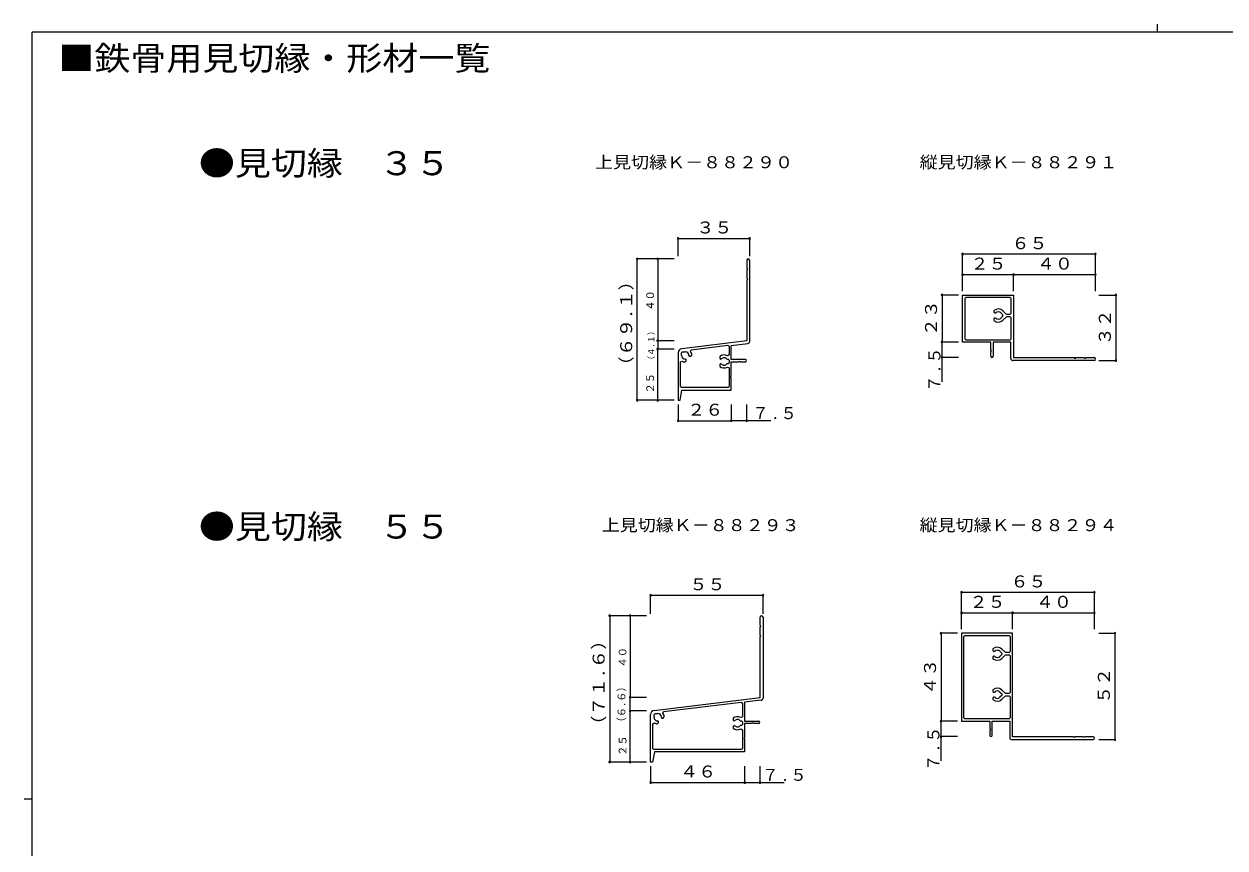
# Model space of a CAD drawing. Units: millimetres, scale not verified. Extents: x -594 to 539, y -420 to 386.
# Drawn here: x -594 to -7, y -17 to 386 of the extents above; entities that cross this region are included whole.
import ezdxf
from ezdxf.enums import TextEntityAlignment as Align

# ---------------------------------------------------------------- set-up
doc = ezdxf.new("R2010")
doc.units = ezdxf.units.MM
doc.header["$LTSCALE"] = 2
for name, color, linetype, lineweight in [('0-1_YKK_ZWAK', 7, 'Continuous', 9), ('0-3_YKK_D', 6, 'Continuous', 9), ('0-4_YKK_11', 7, 'Continuous', 9)]:
    doc.layers.add(name, color=color, linetype=linetype, lineweight=lineweight)
doc.layers.add('0-2_USER1', color=7, linetype='Continuous')
doc.styles.add('ＭＳ ゴシック', font='')
doc.styles.get('ＭＳ ゴシック').set_extended_font_data('MS Gothic')

msp = doc.modelspace()

# ---------------------------------------------------------------- linework, layer by layer
at = {"layer": '0-1_YKK_ZWAK'}
for p, q in [((-590, -368), (-590, 382)), ((510, 382), (-590, 382)), ((-39.98, 386), (-39.98, 382)), ((-594, 7), (-590, 7))]:
    msp.add_line(p, q, dxfattribs=at)
at = {"layer": '0-3_YKK_D'}
for p, q in [((-274.158, 272.421), (-274.158, 281.595)), ((-274.158, 281.095), (-239.158, 281.095)), ((-239.158, 272.421), (-239.158, 281.595)), ((-276.158, 271.095), (-294.658, 271.095)), ((-294.158, 201.965), (-294.158, 271.095)), ((-276.158, 271.095), (-284.658, 271.095)), ((-284.158, 271.095), (-284.158, 231.091)), ((-135.096, 255.417), (-135.096, 273.917)), ((-70.096, 273.417), (-135.096, 273.417)), ((-70.096, 255.417), (-70.096, 273.917)), ((-135.096, 255.417), (-135.096, 263.917)), ((-135.096, 263.417), (-110.096, 263.417)), ((-110.096, 255.417), (-110.096, 263.917)), ((-110.096, 263.417), (-70.096, 263.417)), ((-70.096, 255.417), (-70.096, 263.917)), ((-137.096, 253.417), (-145.596, 253.417)), ((-145.096, 253.417), (-145.096, 230.417)), ((-68.417, 253.417), (-59.596, 253.417)), ((-60.096, 253.417), (-60.096, 221.417)), ((-276.158, 231.091), (-284.658, 231.091)), ((-276.158, 231.091), (-284.658, 231.091)), ((-284.158, 231.091), (-284.158, 226.965)), ((-137.096, 230.417), (-145.596, 230.417)), ((-137.096, 230.417), (-145.596, 230.417)), ((-145.096, 211.017), (-145.096, 230.417)), ((-276.158, 226.965), (-284.658, 226.965)), ((-276.158, 226.965), (-284.658, 226.965)), ((-284.158, 201.965), (-284.158, 226.965)), ((-137.096, 222.917), (-145.596, 222.917)), ((-68.417, 221.417), (-59.596, 221.417)), ((-276.158, 201.965), (-294.658, 201.965)), ((-276.158, 201.965), (-284.658, 201.965)), ((-274.158, 199.965), (-274.158, 191.465)), ((-248.158, 199.965), (-248.158, 191.465)), ((-248.158, 199.965), (-248.158, 191.465)), ((-240.658, 199.965), (-240.658, 191.465)), ((-274.158, 191.965), (-248.158, 191.965)), ((-228.758, 191.965), (-248.158, 191.965)), ((-287.628, 97.565), (-287.628, 107.101)), ((-287.628, 106.601), (-232.628, 106.601)), ((-232.628, 97.565), (-232.628, 107.101)), ((-135.59, 89.992), (-135.59, 108.492)), ((-70.59, 107.992), (-135.59, 107.992)), ((-70.59, 89.992), (-70.59, 108.492)), ((-289.629, 96.601), (-308.129, 96.601)), ((-307.628, 96.601), (-307.628, 25.021)), ((-289.629, 96.601), (-298.128, 96.601)), ((-297.628, 96.601), (-297.628, 56.603)), ((-135.59, 89.992), (-135.59, 98.492)), ((-135.59, 97.992), (-110.59, 97.992)), ((-110.59, 89.992), (-110.59, 98.492)), ((-110.59, 97.992), (-70.59, 97.992)), ((-70.59, 89.992), (-70.59, 98.492)), ((-137.59, 87.992), (-146.09, 87.992)), ((-145.59, 87.992), (-145.59, 44.992)), ((-68.384, 87.992), (-60.09, 87.992)), ((-60.59, 87.992), (-60.59, 35.992)), ((-289.629, 56.603), (-298.128, 56.603)), ((-289.629, 56.603), (-298.128, 56.603)), ((-297.628, 50.021), (-297.628, 56.603)), ((-289.629, 50.021), (-298.128, 50.021)), ((-289.629, 50.021), (-298.128, 50.021)), ((-297.628, 25.021), (-297.628, 50.021)), ((-137.59, 44.992), (-146.09, 44.992)), ((-137.59, 44.992), (-146.09, 44.992)), ((-145.59, 25.592), (-145.59, 44.992)), ((-137.59, 37.492), (-146.09, 37.492)), ((-68.384, 35.992), (-60.09, 35.992)), ((-289.629, 25.021), (-308.129, 25.021)), ((-289.629, 25.021), (-298.128, 25.021)), ((-287.628, 23.021), (-287.628, 14.521)), ((-241.629, 23.021), (-241.629, 14.521)), ((-234.128, 23.021), (-234.128, 14.521)), ((-287.628, 15.021), (-241.629, 15.021)), ((-241.629, 15.021), (-222.229, 15.021))]:
    msp.add_line(p, q, dxfattribs=at)
for centre, start, end in [((-274.158, 281.095), 0, 180), ((-274.158, 281.095), 180, 0), ((-239.158, 281.095), 0, 180), ((-239.158, 281.095), 180, 0), ((-294.158, 271.095), 0, 180), ((-294.158, 271.095), 180, 0), ((-284.158, 271.095), 0, 180), ((-284.158, 271.095), 180, 0), ((-135.096, 273.417), 0, 180), ((-135.096, 273.417), 180, 0), ((-70.096, 273.417), 0, 180), ((-70.096, 273.417), 180, 0), ((-135.096, 263.417), 0, 180), ((-135.096, 263.417), 180, 0), ((-110.096, 263.417), 0, 180), ((-110.096, 263.417), 0, 180), ((-110.096, 263.417), 180, 0), ((-110.096, 263.417), 180, 0), ((-70.096, 263.417), 0, 180), ((-70.096, 263.417), 180, 0), ((-145.096, 253.417), 0, 180), ((-145.096, 253.417), 180, 0), ((-60.096, 253.417), 0, 180), ((-60.096, 253.417), 180, 0), ((-284.158, 231.091), 0, 180), ((-284.158, 231.091), 0, 180), ((-284.158, 231.091), 180, 0), ((-284.158, 231.091), 180, 0), ((-145.096, 230.417), 0, 180), ((-145.096, 230.417), 0, 180), ((-145.096, 230.417), 180, 0), ((-145.096, 230.417), 180, 0), ((-284.158, 226.965), 0, 180), ((-284.158, 226.965), 0, 180), ((-284.158, 226.965), 180, 0), ((-284.158, 226.965), 180, 0), ((-145.096, 222.917), 0, 180), ((-145.096, 222.917), 180, 0), ((-60.096, 221.417), 0, 180), ((-60.096, 221.417), 180, 0), ((-294.158, 201.965), 0, 180), ((-294.158, 201.965), 180, 0), ((-284.158, 201.965), 0, 180), ((-284.158, 201.965), 180, 0), ((-274.158, 191.965), 0, 180), ((-274.158, 191.965), 180, 0), ((-248.158, 191.965), 0, 180), ((-248.158, 191.965), 0, 180), ((-248.158, 191.965), 180, 0), ((-248.158, 191.965), 180, 0), ((-240.658, 191.965), 0, 180), ((-240.658, 191.965), 180, 0), ((-287.628, 106.601), 0, 180), ((-287.628, 106.601), 180, 0), ((-232.628, 106.601), 0, 180), ((-232.628, 106.601), 180, 0), ((-135.59, 107.992), 0, 180), ((-135.59, 107.992), 180, 0), ((-70.59, 107.992), 0, 180), ((-70.59, 107.992), 180, 0), ((-307.628, 96.601), 0, 180), ((-307.628, 96.601), 180, 0), ((-297.628, 96.601), 0, 180), ((-297.628, 96.601), 180, 0), ((-135.59, 97.992), 0, 180), ((-135.59, 97.992), 180, 0), ((-110.59, 97.992), 0, 180), ((-110.59, 97.992), 0, 180), ((-110.59, 97.992), 180, 0), ((-110.59, 97.992), 180, 0), ((-70.59, 97.992), 0, 180), ((-70.59, 97.992), 180, 0), ((-145.59, 87.992), 0, 180), ((-60.59, 87.992), 0, 180), ((-145.59, 87.992), 180, 0), ((-60.59, 87.992), 180, 0), ((-297.628, 56.603), 0, 180), ((-297.628, 56.603), 0, 180), ((-297.628, 56.603), 180, 0), ((-297.628, 56.603), 180, 0), ((-297.628, 50.021), 0, 180), ((-297.628, 50.021), 0, 180), ((-297.628, 50.021), 180, 0), ((-297.628, 50.021), 180, 0), ((-145.59, 44.992), 0, 180), ((-145.59, 44.992), 0, 180), ((-145.59, 44.992), 180, 0), ((-145.59, 44.992), 180, 0), ((-145.59, 37.492), 0, 180), ((-145.59, 37.492), 180, 0), ((-60.59, 35.992), 0, 180), ((-60.59, 35.992), 180, 0), ((-307.628, 25.021), 0, 180), ((-307.628, 25.021), 180, 0), ((-297.628, 25.021), 0, 180), ((-297.628, 25.021), 180, 0), ((-287.628, 15.021), 0, 180), ((-287.628, 15.021), 180, 0), ((-241.629, 15.021), 0, 180), ((-241.629, 15.021), 0, 180), ((-241.629, 15.021), 180, 0), ((-241.629, 15.021), 180, 0), ((-234.128, 15.021), 0, 180), ((-234.128, 15.021), 180, 0)]:
    msp.add_arc(centre, 0.375, start, end, dxfattribs=at)
at = {"layer": '0-4_YKK_11'}
for p, q in [((-239.158, 230.737), (-239.158, 270.395)), ((-70.796, 221.417), (-110.496, 221.417)), ((-232.629, 95.901), (-232.629, 56.249)), ((-111.99, 44.992), (-111.99, 36.992)), ((-110.99, 35.992), (-71.29, 35.992))]:
    msp.add_line(p, q, dxfattribs=at)
for points in [[(-240.558, 270.395), (-240.558, 266.395), (-240.193, 266.297), (-240.343, 265.737), (-240.558, 265.795), (-240.558, 261.395), (-240.193, 261.297), (-240.343, 260.737), (-240.558, 260.795), (-240.558, 231.091), (-272.402, 227.181)], [(-121.295, 223.517), (-121.295, 226.117), (-120.931, 226.214), (-121.081, 226.774), (-121.295, 226.717), (-121.295, 230.417), (-135.096, 230.417), (-135.096, 253.417), (-110.096, 253.417), (-110.096, 222.817), (-80.396, 222.817), (-80.298, 222.452), (-79.738, 222.602), (-79.796, 222.817)], [(-115.333, 245.679), (-113.817, 244.163), (-113.463, 244.017), (-111.796, 244.017), (-111.296, 244.517), (-111.296, 251.817), (-111.796, 252.317), (-133.496, 252.317), (-133.996, 251.817)], [(-133.996, 251.817), (-133.996, 232.017), (-133.496, 231.517), (-111.796, 231.517), (-111.296, 232.017), (-111.296, 242.317), (-111.796, 242.817), (-113.463, 242.817), (-113.817, 242.67), (-115.333, 241.154)], [(-118.873, 244.685), (-119.157, 244.567), (-119.296, 244.567), (-119.696, 244.967), (-119.696, 245.831)], [(-119.696, 241.002), (-119.696, 241.867), (-119.296, 242.267), (-119.157, 242.267), (-118.873, 242.148)], [(-116.323, 242.144), (-115.403, 243.063), (-115.403, 243.77), (-116.323, 244.689)], [(-241.258, 221.965), (-248.158, 221.965), (-248.158, 228.747), (-240.036, 229.744)], [(-111.496, 222.417), (-111.496, 230.417), (-120.095, 230.417), (-120.095, 223.517)], [(-274.158, 225.196), (-274.158, 201.965), (-273.158, 201.965), (-272.277, 206.965), (-248.158, 206.965)], [(-272.458, 223.868), (-272.458, 225.168), (-271.958, 225.668), (-270.658, 225.668)], [(-268.858, 223.862), (-268.741, 223.578), (-268.643, 223.48), (-268.077, 223.48), (-267.466, 224.091)], [(-268.133, 225.834), (-267.799, 226.637), (-249.819, 228.845), (-249.258, 228.349), (-249.258, 224.14), (-250.015, 223.711)], [(-253.758, 223.379), (-253.758, 222.515), (-253.358, 222.115), (-253.219, 222.115), (-252.936, 222.233)], [(-273.058, 208.665), (-273.058, 220.694), (-272.301, 221.123)], [(-250.015, 218.219), (-249.258, 217.79), (-249.258, 208.665), (-249.758, 208.165), (-272.558, 208.165), (-273.058, 208.665)], [(-270.881, 220.676), (-270.269, 221.288), (-270.269, 221.853), (-270.367, 221.951), (-270.652, 222.068)], [(-252.936, 219.697), (-253.219, 219.815), (-253.358, 219.815), (-253.758, 219.415), (-253.758, 218.55)], [(-250.273, 222.115), (-249.758, 222.115), (-249.258, 221.615), (-249.258, 220.315), (-249.758, 219.815), (-250.273, 219.815)], [(-248.158, 206.965), (-248.158, 213.165), (-248.458, 213.165), (-248.458, 213.765), (-248.158, 213.765), (-248.158, 220.765), (-244.458, 220.765), (-244.36, 221.13), (-243.801, 220.98), (-243.858, 220.765), (-241.258, 220.765)], [(-79.796, 222.817), (-75.396, 222.817), (-75.298, 222.452), (-74.738, 222.602), (-74.796, 222.817), (-70.796, 222.817)], [(-285.872, 50.237), (-234.029, 56.603), (-234.029, 86.301), (-233.664, 86.399), (-233.814, 86.959), (-234.029, 86.901), (-234.029, 91.301), (-233.664, 91.399), (-233.814, 91.959), (-234.029, 91.901), (-234.029, 95.901)], [(-71.29, 37.392), (-75.29, 37.392), (-75.388, 37.028), (-75.948, 37.178), (-75.89, 37.392), (-80.29, 37.392), (-80.388, 37.028), (-80.948, 37.178), (-80.89, 37.392), (-110.59, 37.392), (-110.59, 87.992), (-135.59, 87.992), (-135.59, 44.992), (-121.79, 44.992), (-121.79, 41.292), (-121.426, 41.195), (-121.576, 40.635), (-121.79, 40.692), (-121.79, 38.092)], [(-134.49, 46.592), (-134.49, 86.392), (-133.99, 86.892), (-112.29, 86.892), (-111.79, 86.392), (-111.79, 79.092), (-112.29, 78.592), (-113.958, 78.592), (-114.311, 78.739), (-115.828, 80.255)], [(-120.19, 80.407), (-120.19, 79.542), (-119.79, 79.142), (-119.652, 79.142), (-119.368, 79.26)], [(-119.368, 76.724), (-119.652, 76.842), (-119.79, 76.842), (-120.19, 76.442), (-120.19, 75.578)], [(-116.818, 79.265), (-115.898, 78.346), (-115.898, 77.639), (-116.818, 76.72)], [(-115.828, 75.73), (-114.311, 77.246), (-113.958, 77.392), (-112.29, 77.392), (-111.79, 76.892), (-111.79, 59.092), (-112.29, 58.592), (-113.958, 58.592), (-114.311, 58.739), (-115.828, 60.255)], [(-120.19, 60.407), (-120.19, 59.542), (-119.79, 59.142), (-119.652, 59.142), (-119.368, 59.26)], [(-116.818, 59.265), (-115.898, 58.346), (-115.898, 57.639), (-116.818, 56.72)], [(-281.603, 48.891), (-281.27, 49.694), (-243.289, 54.357), (-242.729, 53.861), (-242.729, 47.196), (-243.485, 46.767)], [(-233.507, 55.256), (-241.629, 54.259), (-241.629, 45.021), (-234.728, 45.021)], [(-115.828, 55.73), (-114.311, 57.246), (-113.958, 57.392), (-112.29, 57.392), (-111.79, 56.892), (-111.79, 46.592), (-112.29, 46.092), (-133.99, 46.092), (-134.49, 46.592)], [(-119.368, 56.724), (-119.652, 56.842), (-119.79, 56.842), (-120.19, 56.442), (-120.19, 55.578)], [(-234.728, 43.821), (-237.329, 43.821), (-237.426, 44.186), (-237.986, 44.036), (-237.929, 43.821), (-241.629, 43.821), (-241.629, 36.821), (-241.929, 36.821), (-241.929, 36.221), (-241.629, 36.221), (-241.629, 30.021), (-285.747, 30.021), (-286.629, 25.021), (-287.628, 25.021), (-287.628, 48.252)], [(-285.929, 46.925), (-285.929, 48.225), (-285.428, 48.725), (-284.129, 48.725)], [(-282.329, 46.918), (-282.211, 46.634), (-282.113, 46.536), (-281.548, 46.536), (-280.936, 47.147)], [(-243.229, 31.221), (-286.029, 31.221), (-286.528, 31.721), (-286.528, 43.75), (-285.772, 44.179)], [(-284.351, 43.733), (-283.74, 44.344), (-283.74, 44.91), (-283.838, 45.008), (-284.122, 45.125)], [(-247.228, 46.436), (-247.228, 45.571), (-246.828, 45.171), (-246.69, 45.171), (-246.406, 45.29)], [(-246.406, 42.753), (-246.69, 42.871), (-246.828, 42.871), (-247.228, 42.471), (-247.228, 41.607)], [(-243.744, 45.171), (-243.229, 45.171), (-242.729, 44.671), (-242.729, 43.371), (-243.229, 42.871), (-243.744, 42.871)], [(-243.485, 41.276), (-242.729, 40.847), (-242.729, 31.721), (-243.229, 31.221)], [(-120.59, 38.092), (-120.59, 44.992), (-111.99, 44.992)]]:
    msp.add_lwpolyline(points, dxfattribs=at)
for centre, radius, start, end in [((-239.858, 270.395), 0.7, 0, 180), ((-117.596, 243.417), 3.2, 44.99998, 131.0145), ((-117.596, 243.417), 3.2, 228.98549, 315), ((-117.596, 243.417), 1.8, 44.99998, 135.20715), ((-117.596, 243.417), 1.8, 224.79283, 314.99998), ((-240.158, 230.737), 1, 276.99998, 0), ((-272.158, 225.196), 2, 96.99998, 180), ((-270.658, 223.868), 1.8, 180, 270.20715), ((-270.658, 223.868), 1.8, 359.79283, 90), ((-270.658, 223.868), 3.2, 3.98549, 37.89813), ((-251.658, 220.965), 3.2, 59.10184, 131.0145), ((-120.695, 223.517), 0.6, 180, 0), ((-270.658, 223.868), 3.2, 239.10185, 266.0145), ((-251.658, 220.965), 3.2, 228.98549, 300.89815), ((-251.658, 220.965), 1.8, 39.70901, 135.20715), ((-251.658, 220.965), 1.8, 224.79283, 320.29097), ((-241.258, 221.365), 0.6, 270, 90), ((-110.496, 222.417), 1, 180, 270), ((-70.796, 222.117), 0.7, 270, 90), ((-233.329, 95.901), 0.7, 0, 180), ((-118.09, 77.992), 3.2, 44.99998, 131.0145), ((-118.09, 77.992), 1.8, 44.99998, 135.20715), ((-118.09, 77.992), 1.8, 224.79283, 315), ((-118.09, 77.992), 3.2, 228.98549, 315), ((-118.09, 57.992), 3.2, 44.99998, 131.0145), ((-118.09, 57.992), 1.8, 44.99998, 135.20715), ((-233.629, 56.249), 1, 276.99998, 0), ((-118.09, 57.992), 3.2, 228.98549, 315), ((-118.09, 57.992), 1.8, 224.79283, 315), ((-285.629, 48.252), 2, 96.99998, 180), ((-284.129, 46.925), 1.8, 359.79283, 90), ((-284.129, 46.925), 3.2, 3.98549, 37.89813), ((-245.129, 44.021), 3.2, 59.10184, 131.0145), ((-284.129, 46.925), 1.8, 180, 270.20715), ((-284.129, 46.925), 3.2, 239.10185, 266.0145), ((-245.129, 44.021), 3.2, 228.98549, 300.89815), ((-245.129, 44.021), 1.8, 39.70901, 135.20715), ((-245.129, 44.021), 1.8, 224.79283, 320.29097), ((-234.728, 44.421), 0.6, 270, 90), ((-121.19, 38.092), 0.6, 180, 0), ((-110.99, 36.992), 1, 180, 270), ((-71.29, 36.692), 0.7, 270, 90)]:
    msp.add_arc(centre, radius, start, end, dxfattribs=at)

# ---------------------------------------------------------------- texts
at = {"layer": '0-2_USER1', "color": 2, "style": 'ＭＳ ゴシック', "width": 1.1}
for s, p in [('■鉄骨用見切縁・形材一覧', (-577.208, 359.883)), ('●見切縁\u3000３５', (-508.506, 308.532)), ('●見切縁\u3000５５', (-508.506, 130.812))]:
    msp.add_text(s, height=11.73, dxfattribs=at).set_placement(p, align=Align.BOTTOM_LEFT)
at = {"layer": '0-2_USER1', "style": 'ＭＳ ゴシック', "width": 1.1}
for s, p in [('上見切縁Ｋ－８８２９０', (-314.772, 313.707)), ('縦見切縁Ｋ－８８２９１', (-156.045, 313.707)), ('上見切縁Ｋ－８８２９３', (-311.495, 136.207)), ('縦見切縁Ｋ－８８２９４', (-156.078, 136.207))]:
    msp.add_text(s, height=5.865, dxfattribs=at).set_placement(p, align=Align.BOTTOM_LEFT)
at = {"layer": '0-3_YKK_D', "color": 7, "style": 'ＭＳ ゴシック', "width": 1.1}
for s, p in [('３５', (-265.203, 281.795)), ('６５', (-111.141, 274.117)), ('２５', (-131.141, 264.117)), ('４０', (-98.724, 264.117)), ('２６', (-269.703, 192.665)), ('５５', (-268.59, 107.301)), ('６５', (-111.635, 108.692)), ('２５', (-131.635, 98.692)), ('４０', (-99.219, 98.692)), ('４６', (-273.174, 15.721))]:
    msp.add_text(s, height=5.865, dxfattribs=at).set_placement(p, align=Align.BOTTOM_LEFT)
at = {"layer": '0-3_YKK_D', "color": 7, "style": 'ＭＳ ゴシック'}
for s, width, p in [('（６９.１）', 1.15, (-294.858, 214.302)), ('２３', 1.1, (-145.796, 233.372)), ('３２', 1.1, (-60.796, 228.872)), ('（７１.６）', 1.15, (-308.328, 38.583)), ('４３', 1.1, (-146.29, 57.947)), ('５２', 1.1, (-61.29, 53.531))]:
    msp.add_text(s, height=5.865, rotation=90, dxfattribs=dict(at, width=width)).set_placement(p, align=Align.BOTTOM_LEFT)
at = {"layer": '0-3_YKK_D', "color": 4, "style": 'ＭＳ ゴシック'}
for s, height, p in [('４０', 3.666, (-284.858, 245.771)), ('（４.１）', 2.933, (-284.917, 219.548)), ('２５', 3.666, (-284.858, 205.344)), ('４０', 3.666, (-298.328, 71.28)), ('（６.６）', 3.666, (-298.89, 41.971)), ('２５', 3.666, (-298.328, 28.109))]:
    msp.add_text(s, height=height, rotation=90, dxfattribs=at).set_placement(p, align=Align.BOTTOM_LEFT)
at = {"layer": '0-3_YKK_D', "color": 7, "char_height": 5.865, "attachment_point": 7, "rotation": 90, "style": 'ＭＳ ゴシック'}
for insert in [(-145.796, 206.082), (-146.29, 20.657)]:
    msp.add_mtext('\\T1.15;７.５', dxfattribs=dict(at, insert=insert))
at = {"layer": '0-3_YKK_D', "color": 7, "char_height": 5.865, "attachment_point": 7, "style": 'ＭＳ ゴシック'}
for insert in [(-237.872, 192.665), (-233.067, 15.721)]:
    msp.add_mtext('\\T1.15;７.５', dxfattribs=dict(at, insert=insert))

doc.saveas('drawing.dxf')
